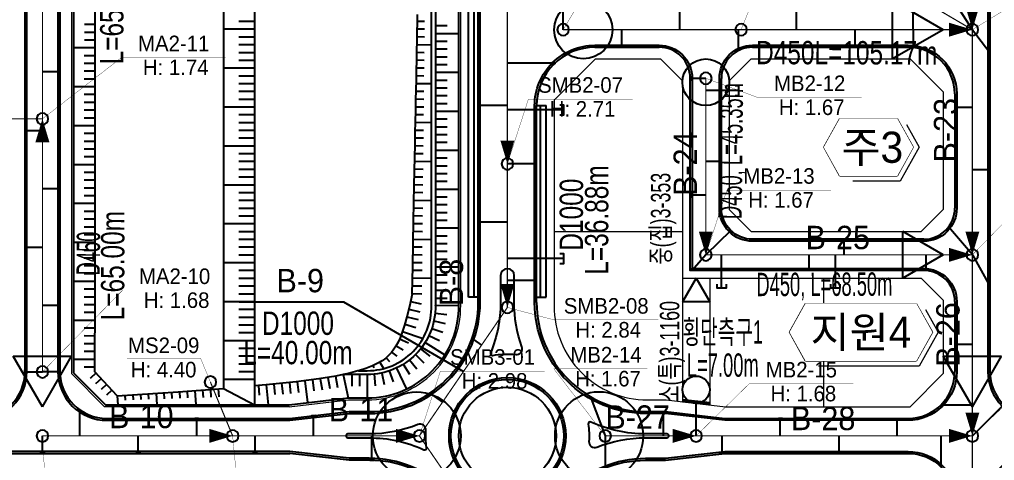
# Model space of a CAD drawing. Extents: x 230860 to 235519, y 342878 to 344985.
# Drawn here: x 232440 to 232690.6, y 343612.6 to 343725.9 of the extents above; entities that cross this region are included whole.
import ezdxf
from ezdxf.enums import TextEntityAlignment as Align

# ---------------------------------------------------------------- set-up
doc = ezdxf.new("R2010")
doc.units = 0
doc.set_wipeout_variables(frame=1)
for name, color, linetype in [('##L형측구', 8, 'Continuous'), ('##보도', 3, 'Continuous'), ('##식수대', 104, 'Continuous'), ('##자전거', 11, 'Continuous'), ('CE-SLOP-FILL', 9, 'Continuous'), ('MN info M1', 2, 'Continuous'), ('storm_2호 우수받이', 1, 'Continuous'), ('storm_arrow', 7, 'Continuous'), ('storm_MH', 2, 'Continuous'), ('storm_pipe dia_length', 7, 'Continuous'), ('storm_pipe text', 1, 'Continuous'), ('storm_U형측구', 130, 'Continuous'), ('storm_블록연결관', 1, 'Continuous'), ('도로시종점', 1, 'Continuous'), ('맨홀지시선', 7, 'Continuous'), ('블록맨홀', 1, 'Continuous'), ('비탈면', 7, 'Continuous')]:
    doc.layers.add(name, color=color, linetype=linetype)
for name, color, linetype, lineweight in [('00_도로_계획선', 7, 'Continuous', 0), ('0_도로명', 7, 'Continuous', 0), ('0_획지경계선', 8, 'Continuous', 5), ('storm_pipe', 160, 'Continuous', 30), ('블럭명', 7, 'Continuous', 0)]:
    doc.layers.add(name, color=color, linetype=linetype, lineweight=lineweight)
doc.styles.get("Standard").update_dxf_attribs({"font": 'Dotum.TTF'})
doc.styles.add('스타일1', font='H2HDRM.TTF')

# ---------------------------------------------------------------- blocks, each defined once
blk = doc.blocks.new('1')
at = {"layer": 'storm_MH', "flags": 128}
blk.add_lwpolyline([(-0.75, 0, 1), (0.75, 0, 1)], format="xyb", close=True, dxfattribs=at)

msp = doc.modelspace()

# ---------------------------------------------------------------- linework, layer by layer
at = {"layer": '##L형측구'}
for points in [[(232704.401, 344091.341, 0.4142136), (232688.901, 344075.841), (232688.901, 343635.397, 0.4142136), (232701.401, 343622.897), (232883.401, 343622.897, 0.4142136), (232895.901, 343635.397), (232895.901, 344044.966), (232894.151, 344060.255), (232894.151, 344072.691, 0.2012258), (232889.214, 344084.462, -0.0044488), (232889.022, 344084.654, 0.2012258), (232877.252, 344089.591), (232864.815, 344089.591), (232849.526, 344091.341)], [(232258.411, 343974.341), (232258.411, 343635.397, 0.4142136), (232270.911, 343622.897), (232429.401, 343622.897, 0.4142136), (232441.901, 343635.397), (232441.901, 344072.841, 0.4142136), (232426.401, 344088.341), (232277.411, 344088.341, 0.4142136), (232261.911, 344072.841), (232261.911, 344042.812), (232258.411, 344027.812)], [(232612.901, 343661.897), (232672.401, 343661.897, -0.4142136), (232680.901, 343653.397), (232680.901, 343635.397, -0.4142136), (232668.401, 343622.897), (232621.29, 343622.897), (232606.036, 343624.647), (232600.901, 343624.647, -0.4142136), (232572.401, 343653.147), (232572.401, 343703.744, -0.4142136), (232587.901, 343719.244), (232604.401, 343719.244, -0.4142136), (232612.901, 343710.744)], [(232883.401, 343614.897), (232701.401, 343614.897, 0.4142136), (232688.901, 343602.397), (232688.901, 343542.7, -0.1897204), (232607.475, 343335.83), (232541.009, 343264.479, 0.4114), (232541.548, 343246.895), (232673.563, 343121.525, 0.4160307), (232691.288, 343122.038), (232759.643, 343194.916, 0.1906051), (232895.901, 343539.366), (232895.901, 343602.397, 0.4142136)]]:
    msp.add_lwpolyline(points, format="xyb", close=True, dxfattribs=at)
for points in [[(232429.401, 343622.897, 0.4142136), (232441.901, 343635.397), (232441.901, 344072.841, 0.4142136), (232426.401, 344088.341)], [(232558.401, 344061.84, 0.4142159), (232531.901, 344088.341), (232465.401, 344088.341, 0.4142136), (232449.901, 344072.841), (232449.901, 343635.397, 0.4154208), (232462.453, 343622.897), (232509.512, 343622.897), (232524.767, 343624.647), (232529.901, 343624.647, 0.4142136), (232558.401, 343653.147), (232558.401, 344061.84)], [(232680.901, 343706.744), (232680.901, 343677.397, -0.4142136), (232672.401, 343668.897), (232628.401, 343668.897, -0.4142136), (232619.901, 343677.397), (232619.901, 343710.744, -0.4142136), (232628.401, 343719.244), (232668.401, 343719.244, -0.4142123), (232680.901, 343706.744, -0.4142123)], [(232558.401, 343584.647, 0.4142136), (232529.901, 343613.147), (232524.767, 343613.147), (232509.512, 343614.897), (232270.911, 343614.897, 0.4142136), (232258.411, 343602.397), (232258.411, 343591.355, 0.2056301), (232313.214, 343463.734), (232426.646, 343356.012)], [(232572.401, 343542.071), (232572.401, 343584.647, -0.4142136), (232600.901, 343613.147), (232606.036, 343613.147), (232621.29, 343614.897), (232668.401, 343614.897, -0.4142136), (232680.901, 343602.397), (232680.901, 343542.7, -0.1897204), (232601.622, 343341.283), (232535.371, 343270.164, -0.4170327), (232517.617, 343269.62), (232491.914, 343294.03), (232483.448, 343306.896), (232461.947, 343327.28)]]:
    msp.add_lwpolyline(points, format="xyb", dxfattribs=at)
msp.add_circle((232565.401, 343618.897), 15, dxfattribs=at)
at = {"layer": '##보도', "color": 8}
for points in [[(232704.401, 344090.841, 0.4142136), (232689.401, 344075.841), (232689.401, 343635.397, 0.4142136), (232701.401, 343623.397), (232883.401, 343623.397, 0.4142136), (232895.401, 343635.397), (232895.401, 344044.937), (232893.651, 344060.226), (232893.651, 344072.691, 0.2012258), (232888.864, 344084.105, -0.0044488), (232888.665, 344084.303, 0.2012258), (232877.252, 344089.091), (232864.787, 344089.091), (232849.498, 344090.841), (232704.401, 344090.841)], [(232277.411, 344087.841), (232426.401, 344087.841, -0.4142136), (232441.401, 344072.841), (232441.401, 343635.397)], [(232531.901, 344087.841), (232465.401, 344087.841, 0.4142136), (232450.401, 344072.841), (232450.401, 343635.397)], [(232462.401, 343623.397), (232509.484, 343623.397), (232524.738, 343625.147), (232529.901, 343625.147, 0.4142136), (232557.901, 343653.147), (232557.901, 344061.841)], [(232587.901, 343718.744, 0.4142136), (232572.901, 343703.744)], [(232612.401, 343710.744, 0.4142136), (232604.401, 343718.744)], [(232628.401, 343718.744, 0.4142136), (232620.401, 343710.744)], [(232680.401, 343706.744, 0.4142149), (232668.401, 343718.744)], [(232672.401, 343669.397), (232628.401, 343669.397, -0.4142136), (232620.401, 343677.397), (232620.401, 343710.744)], [(232672.401, 343669.397, 0.4142136), (232680.401, 343677.397)], [(232563.651, 343653.147, -0.0984216), (232561.086, 343640.24, 0.593811), (232561.637, 343639.557, -0.0708616), (232567.555, 343639.786, 0.5518254), (232569.122, 343641.783, -0.0860643), (232567.151, 343653.147), (232567.151, 343660.071, 1), (232563.651, 343660.071), (232563.651, 343653.147)], [(232680.401, 343653.397, 0.4142136), (232672.401, 343661.397)], [(232572.901, 343653.147, 0.4142136), (232600.901, 343625.147)], [(232429.401, 343623.397, 0.4142136), (232441.401, 343635.397)], [(232450.401, 343635.397, 0.4154457), (232462.451, 343623.397, 0.0954156)], [(232668.401, 343623.397, 0.4142136), (232680.401, 343635.397)], [(232600.901, 343618.397), (232606.398, 343618.397, 1), (232606.398, 343619.397), (232600.901, 343619.397, -0.1074762), (232586.885, 343622.445, 0.593811), (232586.183, 343621.918, -0.0528733), (232586.354, 343617.493, 0.5518254), (232588.406, 343615.999, -0.0950975), (232600.901, 343618.397)], [(232313.558, 343464.096), (232427.264, 343356.114, 0.4148978), (232448.495, 343356.687), (232510.762, 343422.562, 0.1916065), (232557.901, 343541.057), (232557.901, 343584.647, 0.4142136), (232529.901, 343612.647), (232524.738, 343612.647), (232509.484, 343614.397)], [(232621.318, 343614.397), (232668.401, 343614.397, -0.4142136), (232680.401, 343602.397), (232680.401, 343542.7, -0.1897204), (232601.256, 343341.624), (232535.006, 343270.505, -0.4170327), (232517.962, 343269.983), (232492.3, 343294.353)], [(232492.3, 343294.353), (232483.834, 343307.219), (232462.291, 343327.643, -0.4137728), (232461.71, 343348.832), (232521.663, 343412.259, 0.1916065), (232572.901, 343541.057), (232572.901, 343584.647, -0.4142136), (232600.901, 343612.647), (232606.064, 343612.647)]]:
    msp.add_lwpolyline(points, format="xyb", dxfattribs=at)
for points in [[(232587.901, 343718.744), (232604.401, 343718.744)], [(232628.401, 343718.744), (232668.401, 343718.744)], [(232672.401, 343661.397), (232612.401, 343661.397), (232612.401, 343710.744)], [(232680.401, 343706.744), (232680.401, 343677.397)], [(232572.901, 343653.147), (232572.901, 343703.744)], [(232572.901, 343703.744), (232575.401, 343703.744)], [(232557.901, 343654.53), (232555.401, 343654.53)], [(232572.903, 343654.53), (232575.401, 343654.53)], [(232680.401, 343653.397), (232680.401, 343635.397)], [(232600.901, 343625.147), (232606.064, 343625.147), (232621.318, 343623.397), (232668.401, 343623.397)], [(232270.911, 343614.397), (232509.484, 343614.397)], [(232606.064, 343612.647), (232621.318, 343614.397)]]:
    msp.add_lwpolyline(points, dxfattribs=at)
for points in [[(232524.413, 343618.397), (232529.901, 343618.397, -0.1074762), (232543.917, 343615.349, 0.593811), (232544.62, 343615.876, -0.0528733), (232544.448, 343620.302, 0.5518254), (232542.396, 343621.795, -0.0950975), (232529.901, 343619.397), (232524.413, 343619.397, 1)], [(232883.401, 343614.397), (232701.401, 343614.397, 0.4142136), (232689.401, 343602.397), (232689.401, 343542.7, -0.1897204), (232607.841, 343335.489), (232541.375, 343264.138, 0.4114), (232541.892, 343247.257), (232673.907, 343121.888, 0.4160307), (232690.923, 343122.38), (232759.278, 343195.258, 0.1906051), (232895.401, 343539.366), (232895.401, 343602.397, 0.4142136)]]:
    msp.add_lwpolyline(points, format="xyb", close=True, dxfattribs=at)
msp.add_circle((232565.401, 343618.897), 12.5, dxfattribs=at)
at = {"layer": '##식수대'}
for points in [[(232556.901, 343654.53), (232556.901, 344061.841)], [(232573.901, 343654.53), (232573.901, 343703.744)]]:
    msp.add_lwpolyline(points, dxfattribs=at)
msp.add_circle((232565.401, 343618.897), 14.5, dxfattribs=at)
at = {"layer": '##자전거'}
for points in [[(232555.401, 343654.53), (232555.401, 344061.841)], [(232575.401, 343654.53), (232575.401, 343703.744)]]:
    msp.add_lwpolyline(points, dxfattribs=at)
at = {"layer": '00_도로_계획선', "linetype": 'Continuous'}
for points in [[(232453.401, 344072.734), (232453.401, 343634.882)], [(232553.401, 343652.487), (232553.401, 344061.841)], [(232553.401, 343712.592), (232553.401, 343957.734)], [(232577.401, 343705.137), (232588.008, 343715.744)], [(232588.008, 343715.744), (232604.744, 343715.744)], [(232604.744, 343715.744), (232610.401, 343710.087)], [(232622.401, 343710.087), (232628.058, 343715.744)], [(232628.058, 343715.744), (232668.916, 343715.744)], [(232668.916, 343715.744), (232677.401, 343707.259)], [(232610.401, 343710.087), (232610.401, 343627.669)], [(232622.401, 343710.087), (232622.401, 343677.054)], [(232677.401, 343707.259), (232677.401, 343677.054)], [(232577.401, 343705.137), (232577.401, 343652.315)], [(232622.401, 343677.054), (232628.058, 343671.397)], [(232671.744, 343671.397), (232677.401, 343677.054)], [(232628.058, 343671.397), (232671.744, 343671.397)], [(232610.401, 343659.397), (232671.744, 343659.397)], [(232617.401, 343659.397), (232617.401, 343626.866)], [(232677.401, 343653.74), (232671.744, 343659.397)], [(232677.401, 343653.74), (232677.401, 343634.882)], [(232461.886, 343626.397), (232453.401, 343634.882)], [(232677.401, 343634.882), (232668.916, 343626.397)], [(232509.4, 343626.397), (232461.886, 343626.397)], [(232621.402, 343626.397), (232668.916, 343626.397)]]:
    msp.add_lwpolyline(points, dxfattribs=at)
for points in [[(232509.312, 343626.397), (232524.566, 343628.147), (232529.401, 343628.147, 0.4182952), (232553.401, 343652.487)], [(232577.401, 343652.315, 0.4162495), (232601.401, 343628.147), (232606.236, 343628.147), (232621.49, 343626.397)]]:
    msp.add_lwpolyline(points, format="xyb", dxfattribs=at)
at = {"layer": '0_획지경계선'}
for points in [[(232577.401, 343671.397), (232610.401, 343671.397)], [(232646.613, 343659.397), (232646.613, 343626.397)]]:
    msp.add_lwpolyline(points, dxfattribs=at)
at = {"layer": 'CE-SLOP-FILL', "color": 8}
for p, q in [((232500.401, 344082.841), (232500.401, 343626.897)), ((232492.401, 344079.602, 60.236), (232492.401, 343631.051, 64.555)), ((232546.901, 343912.308), (232546.901, 343652.487)), ((232545.901, 343652.487), (232545.901, 343860.507)), ((232459.447, 343724.554), (232456.674, 343724.555)), ((232500.401, 343725.341), (232496.401, 343725.341)), ((232542.296, 343725.459), (232544.099, 343725.424)), ((232546.901, 343724.308), (232549.901, 343724.308)), ((232459.447, 343722.554), (232456.674, 343722.555)), ((232500.401, 343723.341), (232492.401, 343723.341)), ((232500.401, 343721.341), (232496.401, 343721.341)), ((232542.219, 343721.46), (232544.06, 343721.424)), ((232542.257, 343723.46), (232544.079, 343723.424)), ((232546.901, 343722.308), (232552.901, 343722.308)), ((232459.446, 343720.554), (232456.673, 343720.555)), ((232500.401, 343719.341), (232496.401, 343719.341)), ((232542.18, 343719.46), (232545.901, 343719.388)), ((232546.901, 343720.308), (232549.901, 343720.308)), ((232459.445, 343718.554), (232453.901, 343718.556)), ((232459.444, 343716.554), (232456.672, 343716.555)), ((232500.401, 343717.341), (232496.401, 343717.341)), ((232542.141, 343717.461), (232544.021, 343717.424)), ((232546.901, 343718.308), (232549.901, 343718.308)), ((232546.901, 343716.308), (232549.901, 343716.308)), ((232459.443, 343714.554), (232456.672, 343714.555)), ((232500.401, 343715.341), (232496.401, 343715.341)), ((232542.102, 343715.461), (232544.002, 343715.424)), ((232546.901, 343714.308), (232549.901, 343714.308)), ((232459.442, 343712.554), (232456.671, 343712.555)), ((232500.401, 343713.341), (232492.401, 343713.341)), ((232500.401, 343711.341), (232496.401, 343711.341)), ((232542.025, 343711.462), (232543.963, 343711.424)), ((232542.063, 343713.462), (232543.982, 343713.424)), ((232546.901, 343712.308), (232552.901, 343712.308)), ((232459.441, 343710.554), (232456.671, 343710.555)), ((232500.401, 343709.341), (232496.401, 343709.341)), ((232541.986, 343709.462), (232545.901, 343709.386)), ((232546.901, 343710.308), (232549.901, 343710.308)), ((232459.44, 343708.554), (232453.901, 343708.557)), ((232459.439, 343706.554), (232456.67, 343706.555)), ((232500.401, 343707.341), (232496.401, 343707.341)), ((232541.947, 343707.463), (232543.924, 343707.424)), ((232546.901, 343708.308), (232549.901, 343708.308)), ((232546.901, 343706.308), (232549.901, 343706.308)), ((232459.438, 343704.554), (232456.669, 343704.555)), ((232500.401, 343705.341), (232496.401, 343705.341)), ((232541.908, 343705.463), (232543.905, 343705.424)), ((232546.901, 343704.308), (232549.901, 343704.308)), ((232459.437, 343702.554), (232456.669, 343702.555)), ((232500.401, 343703.341), (232492.401, 343703.341)), ((232500.401, 343701.341), (232496.401, 343701.341)), ((232541.831, 343701.464), (232543.866, 343701.424)), ((232541.87, 343703.463), (232543.885, 343703.424)), ((232546.901, 343702.308), (232552.901, 343702.308)), ((232459.436, 343700.554), (232456.668, 343700.555)), ((232500.401, 343699.341), (232496.401, 343699.341)), ((232541.792, 343699.464), (232545.901, 343699.385)), ((232546.901, 343700.308), (232549.901, 343700.308)), ((232459.435, 343698.554), (232453.901, 343698.557)), ((232459.434, 343696.554), (232456.667, 343696.555)), ((232500.401, 343697.341), (232496.401, 343697.341)), ((232541.753, 343697.465), (232543.827, 343697.424)), ((232546.901, 343698.308), (232549.901, 343698.308)), ((232546.901, 343696.308), (232549.901, 343696.308)), ((232459.433, 343694.554), (232456.667, 343694.555)), ((232500.401, 343695.341), (232496.401, 343695.341)), ((232541.715, 343695.465), (232543.808, 343695.424)), ((232546.901, 343694.308), (232549.901, 343694.308)), ((232459.432, 343692.554), (232456.666, 343692.555)), ((232500.401, 343693.341), (232492.401, 343693.341)), ((232500.401, 343691.341), (232496.401, 343691.341)), ((232541.637, 343691.466), (232543.769, 343691.424)), ((232541.676, 343693.465), (232543.788, 343693.424)), ((232546.901, 343692.308), (232552.901, 343692.308)), ((232459.43, 343688.554), (232453.901, 343688.556)), ((232459.431, 343690.554), (232456.666, 343690.555)), ((232500.401, 343689.341), (232496.401, 343689.341)), ((232541.598, 343689.466), (232545.901, 343689.383)), ((232546.901, 343690.308), (232549.901, 343690.308)), ((232459.429, 343686.554), (232456.665, 343686.555)), ((232500.401, 343687.341), (232496.401, 343687.341)), ((232541.56, 343687.466), (232543.73, 343687.425)), ((232546.901, 343688.308), (232549.901, 343688.308)), ((232546.901, 343686.308), (232549.901, 343686.308)), ((232459.428, 343684.554), (232456.665, 343684.555)), ((232500.401, 343685.341), (232496.401, 343685.341)), ((232541.521, 343685.467), (232543.711, 343685.425)), ((232546.901, 343684.308), (232549.901, 343684.308)), ((232459.427, 343682.554), (232456.664, 343682.555)), ((232500.401, 343683.341), (232492.401, 343683.341)), ((232500.401, 343681.341), (232496.401, 343681.341)), ((232541.444, 343681.468), (232543.673, 343681.425)), ((232541.483, 343683.467), (232543.692, 343683.425)), ((232546.901, 343682.308), (232552.901, 343682.308)), ((232459.425, 343678.554), (232453.901, 343678.556)), ((232459.426, 343680.554), (232456.664, 343680.555)), ((232500.401, 343679.341), (232496.401, 343679.341)), ((232541.406, 343679.468), (232545.901, 343679.382)), ((232546.901, 343680.308), (232549.901, 343680.308)), ((232459.425, 343676.554), (232456.663, 343676.555)), ((232500.401, 343677.341), (232496.401, 343677.341)), ((232541.368, 343677.468), (232543.634, 343677.425)), ((232546.901, 343678.308), (232549.901, 343678.308)), ((232546.901, 343676.308), (232549.901, 343676.308)), ((232459.424, 343674.554), (232456.662, 343674.555)), ((232500.401, 343675.341), (232496.401, 343675.341)), ((232541.329, 343675.469), (232543.615, 343675.425)), ((232546.901, 343674.308), (232549.901, 343674.308)), ((232459.423, 343672.554), (232456.662, 343672.555)), ((232500.401, 343673.341), (232492.401, 343673.341)), ((232500.401, 343671.341), (232496.401, 343671.341)), ((232541.253, 343671.469), (232543.577, 343671.425)), ((232541.291, 343673.469), (232543.596, 343673.425)), ((232546.901, 343672.308), (232552.901, 343672.308)), ((232459.421, 343668.554), (232453.901, 343668.557)), ((232459.422, 343670.554), (232456.661, 343670.555)), ((232500.401, 343669.341), (232496.401, 343669.341)), ((232541.215, 343669.47), (232545.901, 343669.381)), ((232546.901, 343670.308), (232549.901, 343670.308)), ((232459.419, 343666.554), (232456.66, 343666.555)), ((232500.401, 343667.341), (232496.401, 343667.341)), ((232541.177, 343667.47), (232543.539, 343667.425)), ((232546.901, 343668.308), (232549.901, 343668.308)), ((232546.901, 343666.308), (232549.901, 343666.308)), ((232459.418, 343664.554), (232456.66, 343664.555)), ((232500.401, 343665.341), (232496.401, 343665.341)), ((232541.139, 343665.47), (232543.52, 343665.425)), ((232546.901, 343664.308), (232549.901, 343664.308)), ((232459.417, 343662.554), (232456.659, 343662.555)), ((232500.401, 343663.341), (232492.401, 343663.341)), ((232500.401, 343661.341), (232496.401, 343661.341)), ((232541.063, 343661.471), (232543.482, 343661.425)), ((232541.101, 343663.471), (232543.501, 343663.425)), ((232546.901, 343662.308), (232552.901, 343662.308)), ((232459.415, 343658.554), (232453.901, 343658.557)), ((232459.416, 343660.554), (232456.659, 343660.555)), ((232500.401, 343659.341), (232496.401, 343659.341)), ((232541.025, 343659.472), (232545.901, 343659.379)), ((232546.901, 343660.308), (232549.901, 343660.308)), ((232459.414, 343656.554), (232456.658, 343656.555)), ((232500.401, 343657.341), (232496.401, 343657.341)), ((232540.988, 343657.472), (232543.444, 343657.425)), ((232546.901, 343658.308), (232549.901, 343658.308)), ((232546.901, 343656.308), (232549.901, 343656.308)), ((232459.413, 343654.554), (232456.657, 343654.555)), ((232500.401, 343655.341), (232496.401, 343655.341)), ((232540.95, 343655.472), (232543.425, 343655.425)), ((232546.901, 343654.308), (232549.901, 343654.308)), ((232459.412, 343652.554), (232456.657, 343652.555)), ((232500.401, 343653.341), (232492.401, 343653.341)), ((232500.401, 343651.341), (232496.401, 343651.341)), ((232540.057, 343651.441), (232542.912, 343650.734)), ((232540.51, 343653.389), (232543.207, 343652.785)), ((232546.902, 343652.396), (232546.901, 343652.487)), ((232546.902, 343652.396), (232552.901, 343652.48)), ((232552.901, 343652.48), (232552.901, 343652.487)), ((232459.411, 343648.554), (232453.901, 343648.556)), ((232459.412, 343650.554), (232456.656, 343650.555)), ((232500.401, 343649.341), (232496.401, 343649.341)), ((232539.576, 343649.5), (232542.482, 343648.78)), ((232546.815, 343650.399), (232549.8, 343650.099)), ((232459.41, 343646.554), (232456.655, 343646.555)), ((232500.401, 343647.341), (232496.401, 343647.341)), ((232539.038, 343647.573), (232541.874, 343646.78)), ((232545.966, 343646.499), (232548.805, 343645.53)), ((232546.502, 343648.425), (232549.433, 343647.786)), ((232459.409, 343644.554), (232456.655, 343644.555)), ((232500.401, 343645.341), (232496.401, 343645.341)), ((232537.701, 343643.807), (232539.947, 343642.766)), ((232538.433, 343645.668), (232543.723, 343643.952)), ((232545.213, 343644.647), (232547.924, 343643.361)), ((232459.408, 343642.554), (232456.655, 343642.555)), ((232500.401, 343643.341), (232492.401, 343643.341)), ((232500.401, 343641.341), (232496.401, 343641.341)), ((232536.789, 343642.029), (232538.651, 343640.989)), ((232543.102, 343641.26), (232545.451, 343639.393)), ((232544.255, 343642.893), (232549.347, 343639.72)), ((232459.406, 343638.554), (232453.901, 343638.556)), ((232459.407, 343640.554), (232456.654, 343640.555)), ((232500.401, 343639.341), (232496.401, 343639.341)), ((232534.253, 343638.959), (232535.135, 343637.995)), ((232535.648, 343640.388), (232537.029, 343639.355)), ((232540.279, 343638.439), (232542.143, 343636.089)), ((232541.771, 343639.769), (232543.892, 343637.646)), ((232459.405, 343636.554), (232456.653, 343636.555)), ((232500.401, 343637.341), (232496.401, 343637.341)), ((232530.815, 343636.942), (232531.091, 343636.353)), ((232532.602, 343637.836), (232533.565, 343636.182)), ((232536.89, 343636.331), (232539.457, 343630.908)), ((232538.645, 343637.288), (232540.229, 343634.74)), ((232459.675, 343635.05), (232458.19, 343633.668)), ((232461.037, 343633.586), (232459.578, 343632.228)), ((232500.401, 343635.341), (232496.401, 343635.341)), ((232517.305, 343633.589), (232517.768, 343630.756)), ((232519.278, 343633.912), (232519.75, 343631.032)), ((232521.252, 343634.235), (232521.731, 343631.308)), ((232529.401, 343634.647), (232523.209, 343634.647)), ((232523.209, 343634.647), (232524.483, 343628.641)), ((232525.401, 343634.647), (232525.401, 343631.647)), ((232527.172, 343635.647), (232529.401, 343635.647)), ((232527.401, 343634.647), (232527.401, 343631.647)), ((232529.401, 343634.647), (232529.401, 343634.647)), ((232529.401, 343634.647), (232529.401, 343628.647)), ((232531.137, 343634.733), (232531.434, 343631.748)), ((232533.111, 343635.045), (232533.747, 343632.113)), ((232535.037, 343635.58), (232536.003, 343632.74)), ((232462.399, 343632.121), (232460.967, 343630.789)), ((232491.064, 343630.953), (232491.213, 343628.925)), ((232500.401, 343633.341), (232492.401, 343633.341)), ((232501.406, 343631.813), (232501.617, 343629.355)), ((232503.398, 343631.984), (232503.924, 343626.897)), ((232505.388, 343632.19), (232505.661, 343629.544)), ((232507.377, 343632.396), (232507.661, 343629.646)), ((232509.367, 343632.602), (232509.658, 343629.787)), ((232511.355, 343632.813), (232511.714, 343630.015)), ((232513.339, 343633.068), (232514.06, 343627.445)), ((232515.323, 343633.322), (232515.685, 343630.498)), ((232463.762, 343630.657), (232462.356, 343629.349)), ((232465.124, 343629.193), (232465.271, 343626.897)), ((232467.12, 343629.321), (232467.198, 343628.109)), ((232469.116, 343629.449), (232469.198, 343628.173)), ((232471.111, 343629.577), (232471.198, 343628.237)), ((232473.107, 343629.705), (232473.198, 343628.301)), ((232475.103, 343629.834), (232475.292, 343626.897)), ((232477.099, 343629.962), (232477.198, 343628.429)), ((232479.095, 343630.09), (232479.198, 343628.493)), ((232481.091, 343630.221), (232481.213, 343628.559)), ((232483.085, 343630.368), (232483.213, 343628.632)), ((232485.08, 343630.514), (232485.345, 343626.897)), ((232487.075, 343630.66), (232487.213, 343628.779)), ((232489.069, 343630.807), (232489.213, 343628.852))]:
    msp.add_line(p, q, dxfattribs=at)
msp.add_lwpolyline([(232500.401, 343626.897), (232509.284, 343626.897), (232524.538, 343628.647), (232529.401, 343628.647), (232529.401, 343628.647, 0.4182952), (232552.901, 343652.48), (232552.901, 343652.487), (232552.901, 344061.841), (232552.901, 344061.841, 0.4142136), (232531.901, 344082.841), (232500.401, 344082.841)], format="xyb", dxfattribs=at)
for points in [[(232453.901, 344072.527), (232453.901, 343635.089)], [(232453.901, 343635.089), (232462.093, 343626.897)], [(232462.093, 343626.897), (232500.401, 343626.897)]]:
    msp.add_lwpolyline(points, dxfattribs=at)
at = {"layer": 'CE-SLOP-FILL', "color": 8, "flags": 128}
msp.add_lwpolyline([(232546.902, 343652.396, -0.4182952), (232529.401, 343634.647)], format="xyb", dxfattribs=at)
at = {"layer": 'CE-SLOP-FILL', "color": 8}
msp.add_arc((232529.399, 343652.151), 16.504, 270.004, 0.8013, dxfattribs=at)
at = {"layer": 'storm_2호 우수받이'}
for p, q in [((232684.901, 343723.244), (232678.51, 343733.303)), ((232579.728, 343723.244), (232579.728, 343730.166)), ((232609.728, 343723.244), (232609.728, 343727.744)), ((232639.728, 343723.244), (232639.728, 343727.744)), ((232669.728, 343723.244), (232669.728, 343727.818)), ((232594.728, 343723.244), (232594.728, 343718.744)), ((232624.728, 343723.244), (232624.728, 343717.851)), ((232654.728, 343723.244), (232654.728, 343718.744)), ((232669.728, 343723.244), (232669.728, 343718.67)), ((232684.901, 343723.244), (232689.401, 343717.364)), ((232577.639, 343714.652), (232565.401, 343714.652)), ((232450.401, 343712.382), (232445.901, 343712.382)), ((232616.401, 343710.744), (232612.401, 343710.744)), ((232565.401, 343703.776), (232557.901, 343703.776)), ((232680.401, 343703.303), (232684.901, 343703.303)), ((232441.801, 343697.382), (232445.901, 343697.382)), ((232572.901, 343688.776), (232565.401, 343688.776)), ((232616.401, 343689.494), (232620.401, 343689.494)), ((232684.901, 343687.364), (232689.401, 343687.364)), ((232450.401, 343682.382), (232445.901, 343682.382)), ((232616.401, 343680.744), (232612.401, 343680.744)), ((232565.401, 343673.776), (232557.901, 343673.776)), ((232622.834, 343671.652), (232616.401, 343665.397)), ((232684.901, 343665.397), (232678.783, 343672.573)), ((232651.862, 343669.397), (232651.862, 343665.397)), ((232668.158, 343669.397), (232668.158, 343669.398)), ((232441.401, 343667.382), (232445.901, 343667.382)), ((232616.401, 343665.397), (232612.901, 343661.398)), ((232642.901, 343665.397), (232642.901, 343661.397)), ((232672.901, 343665.397), (232672.901, 343661.397)), ((232684.901, 343665.397), (232689.401, 343657.364)), ((232572.901, 343658.776), (232565.401, 343658.776)), ((232450.401, 343652.382), (232445.901, 343652.382)), ((232556.662, 343643.639), (232558.759, 343642.203)), ((232680.401, 343642.44), (232684.901, 343642.44)), ((232441.401, 343635.341), (232445.901, 343635.341)), ((232450.401, 343635.341), (232445.901, 343635.341)), ((232586.925, 343628.424), (232590.548, 343618.897)), ((232676.886, 343626.912), (232684.901, 343626.912)), ((232692.916, 343626.912), (232684.901, 343618.897)), ((232455.548, 343618.897), (232455.548, 343625.546)), ((232485.548, 343618.897), (232485.548, 343623.397)), ((232515.548, 343618.897), (232515.548, 343624.093)), ((232605.548, 343618.897), (232605.548, 343625.147)), ((232635.548, 343618.897), (232635.548, 343623.397)), ((232665.548, 343618.897), (232665.548, 343623.397)), ((232445.901, 343614.397), (232445.901, 343618.897)), ((232470.548, 343614.397), (232470.548, 343618.897)), ((232500.548, 343614.397), (232500.548, 343618.897)), ((232530.548, 343612.64), (232530.548, 343618.897)), ((232590.548, 343618.897), (232590.548, 343611.09)), ((232620.548, 343618.897), (232620.548, 343614.309)), ((232650.548, 343618.897), (232650.548, 343614.397)), ((232676.886, 343610.882), (232676.886, 343618.897))]:
    msp.add_line(p, q, dxfattribs=at)
for points in [[(232594.269, 343719.144), (232595.269, 343719.144), (232595.269, 343718.744), (232594.269, 343718.744)], [(232654.269, 343719.144), (232655.269, 343719.144), (232655.269, 343718.744), (232654.269, 343718.744)], [(232669.272, 343719.129), (232670.264, 343719.008), (232670.216, 343718.611), (232669.223, 343718.732)], [(232624.267, 343718.055), (232625.189, 343718.441), (232625.343, 343718.073), (232624.421, 343717.686)], [(232689.401, 343717.864), (232689.001, 343717.864), (232689.001, 343716.864), (232689.401, 343716.864)], [(232576.655, 343714.323), (232577.408, 343714.981), (232577.671, 343714.68), (232576.918, 343714.022)], [(232450.401, 343712.882), (232450.001, 343712.882), (232450.001, 343711.882), (232450.401, 343711.882)], [(232612.801, 343711.244), (232612.801, 343710.244), (232612.401, 343710.244), (232612.401, 343711.244)], [(232558.301, 343704.276), (232557.901, 343704.276), (232557.901, 343703.276), (232558.301, 343703.276)], [(232680.801, 343703.803), (232680.401, 343703.803), (232680.401, 343702.803), (232680.801, 343702.803)], [(232441.801, 343697.882), (232441.401, 343697.882), (232441.401, 343696.882), (232441.801, 343696.882)], [(232572.901, 343689.276), (232572.501, 343689.276), (232572.501, 343688.276), (232572.901, 343688.276)], [(232620.002, 343689.995), (232620, 343688.995), (232620.4, 343688.994), (232620.402, 343689.994)], [(232689.401, 343687.864), (232689.001, 343687.864), (232689.001, 343686.864), (232689.401, 343686.864)], [(232450.401, 343682.882), (232450.001, 343682.882), (232450.001, 343681.882), (232450.401, 343681.882)], [(232612.801, 343681.244), (232612.801, 343680.244), (232612.401, 343680.244), (232612.401, 343681.244)], [(232558.301, 343674.276), (232557.901, 343674.276), (232557.901, 343673.276), (232558.301, 343673.276)], [(232622.453, 343671.975), (232623.216, 343671.328), (232622.957, 343671.023), (232622.194, 343671.67)], [(232679.303, 343672.592), (232678.986, 343672.836), (232678.375, 343672.045), (232678.692, 343671.8)], [(232651.362, 343669.397), (232652.362, 343669.397), (232652.362, 343668.997), (232651.362, 343668.997)], [(232441.801, 343667.882), (232441.401, 343667.882), (232441.401, 343666.882), (232441.801, 343666.882)], [(232612.4, 343661.797), (232613.4, 343661.799), (232613.401, 343661.399), (232612.401, 343661.397)], [(232642.442, 343661.797), (232643.442, 343661.797), (232643.442, 343661.397), (232642.442, 343661.397)], [(232672.474, 343661.831), (232673.471, 343661.755), (232673.441, 343661.356), (232672.443, 343661.432)], [(232572.901, 343659.276), (232572.501, 343659.276), (232572.501, 343658.276), (232572.901, 343658.276)], [(232689.401, 343657.864), (232689.001, 343657.864), (232689.001, 343656.864), (232689.401, 343656.864)], [(232450.401, 343652.882), (232450.001, 343652.882), (232450.001, 343651.882), (232450.401, 343651.882)], [(232556.832, 343644.11), (232556.456, 343644.246), (232556.116, 343643.305), (232556.492, 343643.169)], [(232680.801, 343642.94), (232680.401, 343642.94), (232680.401, 343641.94), (232680.801, 343641.94)], [(232441.401, 343635.841), (232441.801, 343635.841), (232441.801, 343634.841), (232441.401, 343634.841)], [(232450.401, 343635.841), (232450.001, 343635.841), (232450.001, 343634.841), (232450.401, 343634.841)], [(232545.353, 343629.317), (232546.186, 343629.871), (232545.964, 343630.204), (232545.132, 343629.65)], [(232586.677, 343629.014), (232587.555, 343628.537), (232587.364, 343628.185), (232586.486, 343628.663)], [(232677.791, 343627.28), (232677.116, 343626.543), (232676.821, 343626.813), (232677.496, 343627.551)], [(232454.909, 343625.499), (232455.734, 343624.934), (232455.96, 343625.264), (232455.136, 343625.829)], [(232485.048, 343622.997), (232486.048, 343622.997), (232486.048, 343623.397), (232485.048, 343623.397)], [(232515.097, 343623.638), (232516.09, 343623.752), (232516.045, 343624.15), (232515.051, 343624.036)], [(232605.039, 343625.155), (232606.039, 343625.157), (232606.04, 343624.757), (232605.04, 343624.755)], [(232635.039, 343623.405), (232636.039, 343623.407), (232636.04, 343623.007), (232635.04, 343623.005)], [(232665.048, 343623.396), (232666.048, 343623.398), (232666.049, 343622.998), (232665.049, 343622.996)], [(232445.401, 343614.397), (232446.401, 343614.397), (232446.401, 343614.797), (232445.401, 343614.797)], [(232470.048, 343614.397), (232471.048, 343614.397), (232471.048, 343614.797), (232470.048, 343614.797)], [(232500.048, 343614.397), (232501.048, 343614.397), (232501.048, 343614.797), (232500.048, 343614.797)], [(232620.004, 343614.646), (232620.997, 343614.766), (232621.044, 343614.369), (232620.052, 343614.249)], [(232650.047, 343614.796), (232651.047, 343614.798), (232651.048, 343614.398), (232650.048, 343614.396)], [(232530.039, 343612.651), (232531.039, 343612.629), (232531.048, 343613.029), (232530.048, 343613.051)]]:
    msp.add_lwpolyline(points, close=True, dxfattribs=at)
for points in [[(232545.769, 343629.594), (232548.73, 343627.566)], [(232613.901, 343618.897), (232613.901, 343627.268)]]:
    msp.add_lwpolyline(points, dxfattribs=at)
at = {"layer": 'storm_arrow'}
for points in [[(232684.901, 343723.244, 0, 3.6, 0), (232684.901, 343729.244, 0, 2.977, 0)], [(232684.901, 343723.244, 0, 3.6, 0), (232678.901, 343723.244, 0, 2.977, 0)], [(232445.901, 343700.341, 0, 3.6, 0), (232445.901, 343694.341, 0, 2.977, 0)], [(232565.401, 343688.776, 0, 3.6, 0), (232565.401, 343694.776, 0, 2.977, 0)], [(232616.401, 343665.397, 0, 3.6, 0), (232616.401, 343671.397, 0, 2.977, 0)], [(232684.901, 343665.397, 0, 3.6, 0), (232684.901, 343671.397, 0, 2.977, 0)], [(232684.901, 343665.397, 0, 3.6, 0), (232678.901, 343665.397, 0, 2.977, 0)], [(232565.401, 343651.897, 0, 3.6, 0), (232565.401, 343657.897, 0, 2.977, 0)], [(232684.901, 343618.897, 0, 3.6, 0), (232684.901, 343624.897, 0, 2.977, 0)], [(232494.79, 343618.897, 0, 3.6, 0), (232488.79, 343618.897, 0, 2.977, 0)], [(232542.788, 343618.897, 0, 3.6, 0), (232536.788, 343618.897, 0, 2.977, 0)], [(232613.901, 343618.897, 0, 3.6, 0), (232607.901, 343618.897, 0, 2.977, 0)], [(232684.901, 343618.897, 0, 3.6, 0), (232678.901, 343618.897, 0, 2.977, 0)]]:
    msp.add_lwpolyline(points, format="xyseb", dxfattribs=at)
at = {"layer": 'storm_pipe', "const_width": 0.3, "flags": 128}
for points in [[(232684.901, 343795.341), (232684.901, 343723.244)], [(232445.901, 343765.341), (232445.901, 343700.341)], [(232565.401, 343758.776), (232565.401, 343688.776)], [(232668.713, 343732.729), (232684.901, 343723.244)], [(232579.728, 343723.244), (232684.901, 343723.244)], [(232684.901, 343723.244), (232684.901, 343665.397)], [(232616.401, 343710.744), (232616.401, 343665.397)], [(232445.901, 343700.341), (232432.742, 343700.341)], [(232445.901, 343700.341), (232445.901, 343635.341)], [(232565.401, 343688.776), (232565.401, 343651.897)], [(232616.401, 343665.397), (232684.901, 343665.397)], [(232684.901, 343665.397), (232684.901, 343618.897)], [(232542.79, 343618.897), (232565.401, 343651.897)], [(232494.79, 343618.897), (232489.078, 343632.712)], [(232613.901, 343627.268), (232613.901, 343618.897)], [(232494.79, 343618.897), (232445.901, 343618.897)], [(232542.788, 343618.897), (232494.79, 343618.897)], [(232542.788, 343618.897), (232565.401, 343585.897)], [(232590.548, 343618.897), (232613.901, 343618.897)], [(232613.901, 343618.897), (232684.901, 343618.897)]]:
    msp.add_lwpolyline(points, dxfattribs=at)
msp.add_lwpolyline([(232684.901, 343618.897), (232684.901, 343542.7, -0.003176), (232684.877, 343538.896, -0.003176)], format="xyb", dxfattribs=at)
at = {"layer": 'storm_pipe text', "color": 6}
msp.add_lwpolyline([(232496.453, 343653.294), (232523.313, 343653.294), (232554.096, 343635.397)], dxfattribs=at)
at = {"layer": 'storm_U형측구', "ltscale": 22}
for p, q in [((232610.504, 343628.161), (232610.447, 343627.664)), ((232610.752, 343628.132), (232610.695, 343627.635)), ((232611, 343628.104), (232610.943, 343627.607)), ((232611.249, 343628.075), (232611.192, 343627.578)), ((232611.497, 343628.047), (232611.44, 343627.55)), ((232611.745, 343628.018), (232611.689, 343627.522)), ((232611.994, 343627.99), (232611.937, 343627.493)), ((232612.242, 343627.961), (232612.185, 343627.465)), ((232612.491, 343627.933), (232612.434, 343627.436)), ((232612.739, 343627.904), (232612.682, 343627.408)), ((232612.987, 343627.876), (232612.93, 343627.379)), ((232613.236, 343627.847), (232613.179, 343627.351)), ((232613.484, 343627.819), (232613.427, 343627.322)), ((232613.732, 343627.79), (232613.675, 343627.294)), ((232613.981, 343627.762), (232613.924, 343627.265)), ((232614.229, 343627.733), (232614.172, 343627.237)), ((232614.478, 343627.705), (232614.421, 343627.208)), ((232614.726, 343627.676), (232614.669, 343627.18)), ((232614.974, 343627.648), (232614.917, 343627.151)), ((232615.223, 343627.619), (232615.166, 343627.123)), ((232615.471, 343627.591), (232615.414, 343627.094)), ((232615.719, 343627.562), (232615.662, 343627.066)), ((232615.968, 343627.534), (232615.911, 343627.037)), ((232616.216, 343627.505), (232616.159, 343627.009)), ((232616.465, 343627.477), (232616.408, 343626.98)), ((232616.713, 343627.448), (232616.656, 343626.952)), ((232616.961, 343627.42), (232616.904, 343626.923)), ((232617.21, 343627.391), (232617.153, 343626.895))]:
    msp.add_line(p, q, dxfattribs=at)
at = {"layer": 'storm_U형측구', "ltscale": 22, "flags": 128}
for points in [[(232617.401, 343627.369), (232610.401, 343628.172)], [(232617.401, 343626.866), (232610.401, 343627.669)]]:
    msp.add_lwpolyline(points, dxfattribs=at)
at = {"layer": 'storm_블록연결관'}
for p, q in [((232624.901, 343707.587), (232616.401, 343707.587)), ((232579.901, 343702.637), (232565.401, 343702.637)), ((232579.901, 343664.454), (232565.401, 343664.454)), ((232620.45, 343656.897), (232620.45, 343665.397)), ((232649.707, 343656.897), (232649.707, 343665.397))]:
    msp.add_line(p, q, dxfattribs=at)
at = {"layer": 'storm_블록연결관', "color": 1}
for points in [[(232623.901, 343706.337), (232624.901, 343706.337), (232624.901, 343708.837), (232623.901, 343708.837)], [(232578.901, 343701.387), (232579.901, 343701.387), (232579.901, 343703.887), (232578.901, 343703.887)], [(232578.901, 343663.204), (232579.901, 343663.204), (232579.901, 343665.704), (232578.901, 343665.704)], [(232619.2, 343657.897), (232619.2, 343656.897), (232621.7, 343656.897), (232621.7, 343657.897)], [(232648.457, 343657.897), (232648.457, 343656.897), (232650.957, 343656.897), (232650.957, 343657.897)]]:
    msp.add_lwpolyline(points, dxfattribs=at)
at = {"layer": '도로시종점'}
for p, q in [((232677.401, 343723.244), (232664.411, 343730.744)), ((232664.411, 343715.744), (232664.411, 343730.744)), ((232677.401, 343723.244), (232664.411, 343715.744)), ((232677.401, 343665.397), (232667.009, 343671.397)), ((232667.009, 343659.397), (232667.009, 343671.397)), ((232677.401, 343665.397), (232667.009, 343659.397)), ((232613.901, 343659.397), (232610.401, 343653.335)), ((232613.901, 343659.397), (232617.401, 343653.335)), ((232617.401, 343653.335), (232610.401, 343653.335)), ((232445.901, 343626.397), (232438.401, 343639.387)), ((232438.401, 343639.387), (232453.401, 343639.387)), ((232445.901, 343626.397), (232453.401, 343639.387)), ((232684.901, 343626.397), (232677.401, 343639.387)), ((232677.401, 343639.387), (232692.401, 343639.387)), ((232684.901, 343626.397), (232692.401, 343639.387))]:
    msp.add_line(p, q, dxfattribs=at)
for centre, radius in [((232584.901, 343723.244), 7.5), ((232616.401, 343709.744), 6), ((232613.901, 343630.768), 3.5), ((232542.109, 343618.897), 11.292), ((232588.973, 343618.895), 11.334)]:
    msp.add_circle(centre, radius, dxfattribs=at)
at = {"layer": '맨홀지시선', "color": 30, "const_width": 0.08}
for points in [[(232579.728, 343723.244), (232591.983, 343743.654), (232618.749, 343743.654)], [(232625.466, 343723.244), (232633.712, 343743.649), (232660.477, 343743.649)], [(232684.901, 343723.244), (232700.163, 343732.597), (232726.929, 343732.597)], [(232445.901, 343700.341), (232466.248, 343716.101), (232493.013, 343716.101)], [(232616.401, 343710.744), (232629.688, 343705.853), (232656.454, 343705.853)], [(232565.401, 343688.776), (232570.806, 343705.428), (232597.572, 343705.428)], [(232616.401, 343665.397), (232621.806, 343682.05), (232648.572, 343682.05)], [(232684.901, 343665.397), (232701.213, 343682.05), (232727.978, 343682.05)], [(232445.901, 343635.341), (232466.476, 343656.289), (232493.241, 343656.289)], [(232565.401, 343651.897), (232577.401, 343648.68), (232604.166, 343648.68)], [(232684.901, 343618.897), (232706.943, 343639.611), (232733.708, 343639.611)], [(232590.548, 343618.897), (232577.344, 343636.124), (232601.381, 343636.124)], [(232542.788, 343618.897), (232548.193, 343635.55), (232574.959, 343635.55)], [(232613.901, 343618.897), (232627.551, 343632.296), (232654.316, 343632.296)], [(232445.901, 343618.897), (232447.62, 343590.221), (232474.385, 343590.221)], [(232494.79, 343618.897), (232497.44, 343591.138), (232524.205, 343591.138)]]:
    msp.add_lwpolyline(points, dxfattribs=at)
at = {"layer": '맨홀지시선', "color": 1, "const_width": 0.08}
msp.add_lwpolyline([(232489.078, 343632.712), (232486.54, 343638.844), (232467.615, 343638.844)], dxfattribs=at)
at = {"layer": '블럭명'}
msp.add_lwpolyline([(232665.579, 343685.63), (232650.841, 343685.63), (232646.697, 343693.046), (232650.841, 343700.462), (232665.579, 343700.462), (232669.723, 343693.046), (232665.579, 343685.63)], close=True, dxfattribs=at)
msp.add_lwpolyline([(232667.95, 343698.854), (232671.196, 343693.046), (232666.333, 343684.344), (232654.18, 343684.344)], dxfattribs=at)
at = {"layer": '블럭명', "elevation": -6.193}
msp.add_lwpolyline([(232670.489, 343638.112), (232642.051, 343638.112), (232637.906, 343645.528), (232642.051, 343652.944), (232670.489, 343652.944), (232674.633, 343645.528), (232670.489, 343638.112)], close=True, dxfattribs=at)
msp.add_lwpolyline([(232672.86, 343651.336), (232676.106, 343645.528), (232671.243, 343636.826), (232645.389, 343636.826)], dxfattribs=at)
at = {"layer": '비탈면', "color": 8}
for points in [[(232465.124, 343629.193), (232459.405, 343635.341), (232459.414, 343655.341), (232459.424, 343675.341), (232459.433, 343695.341), (232459.443, 343715.341), (232459.452, 343735.341), (232459.455, 343739.229), (232459.461, 343755.341), (232459.472, 343775.341), (232459.48, 343795.341), (232459.491, 343815.341), (232459.5, 343835.341), (232459.509, 343855.341), (232459.512, 343861.003), (232459.519, 343875.341), (232459.528, 343895.341), (232459.538, 343915.341), (232459.547, 343935.341), (232459.558, 343955.341)], [(232540.947, 343655.341), (232541.081, 343662.388), (232541.198, 343668.596), (232541.303, 343674.061), (232541.395, 343678.882), (232541.477, 343683.156), (232541.55, 343686.981), (232541.618, 343690.455), (232541.68, 343693.674), (232541.739, 343696.724), (232541.795, 343699.637), (232541.85, 343702.434), (232541.902, 343705.132), (232541.953, 343707.753), (232542.002, 343710.315), (232542.051, 343712.837), (232542.1, 343715.341), (232542.148, 343717.835), (232542.196, 343720.299), (232542.243, 343722.699), (232542.287, 343725.005), (232542.33, 343727.185)], [(232540.947, 343655.341), (232540.227, 343652.128), (232539.569, 343649.471), (232538.961, 343647.297), (232538.389, 343645.533), (232537.841, 343644.108), (232537.303, 343642.949), (232536.764, 343641.983), (232536.209, 343641.138), (232535.622, 343640.352), (232534.962, 343639.608), (232534.185, 343638.897), (232533.248, 343638.212), (232532.105, 343637.547), (232530.712, 343636.893), (232529.025, 343636.244), (232527.172, 343635.647)], [(232523.209, 343634.647), (232521.315, 343634.245), (232516.963, 343633.533), (232511.104, 343632.781), (232503.366, 343631.981), (232500.401, 343631.726)], [(232527.172, 343635.647), (232527, 343635.592), (232524.536, 343634.928), (232523.209, 343634.647)], [(232465.124, 343629.193), (232480.75, 343630.196), (232492.401, 343631.051)]]:
    msp.add_lwpolyline(points, dxfattribs=at)
at = {"layer": '비탈면', "color": 8, "elevation": 64.555}
msp.add_lwpolyline([(232492.401, 343631.051), (232500.401, 343626.897)], dxfattribs=at)

# ---------------------------------------------------------------- block references
at = {"layer": 'storm_MH', "xscale": 2, "yscale": 2, "zscale": 2, "rotation": 180}
for p in [(232579.728, 343723.244), (232579.728, 343723.244), (232579.728, 343723.244), (232579.728, 343723.244), (232625.466, 343723.244), (232684.901, 343723.244), (232684.901, 343723.244), (232684.901, 343723.244), (232684.901, 343723.244), (232616.401, 343710.744), (232565.401, 343688.776), (232565.401, 343688.776), (232565.401, 343688.776), (232565.401, 343688.776), (232616.401, 343665.397), (232616.401, 343665.397), (232616.401, 343665.397), (232616.401, 343665.397), (232684.901, 343665.397), (232684.901, 343665.397), (232684.901, 343665.397), (232684.901, 343665.397), (232565.401, 343651.897), (232445.901, 343635.341), (232489.078, 343632.712), (232445.901, 343618.897), (232494.79, 343618.897), (232542.788, 343618.897), (232590.548, 343618.897), (232613.901, 343618.897), (232613.901, 343618.897), (232613.901, 343618.897), (232613.901, 343618.897), (232684.901, 343618.897), (232684.901, 343618.897), (232684.901, 343618.897), (232684.901, 343618.897)]:
    msp.add_blockref('1', p, dxfattribs=at)
at = {"layer": 'storm_MH', "xscale": 2, "yscale": 2, "zscale": 2}
msp.add_blockref('1', (232445.901, 343700.341), dxfattribs=at)

# ---------------------------------------------------------------- texts
at = {"layer": '0_도로명', "color": 1, "width": 0.7}
for s, p in [('중(집)3-353', (232607.288, 343662.93, -4.264)), ('소(특)3-1160', (232609.582, 343627.457, -5.264))]:
    msp.add_text(s, height=5, rotation=90, dxfattribs=at).set_placement(p)
at = {"layer": 'MN info M1', "color": 30, "style": '스타일1'}
for s, p in [('MA2-11', (232479.643, 343716.518)), ('H: 1.74', (232480.164, 343710.372)), ('SMB2-07', (232584.202, 343705.845)), ('MB2-12', (232643.084, 343706.269)), ('H: 2.71', (232584.723, 343699.7)), ('H: 1.67', (232643.605, 343700.124)), ('MB2-13', (232635.202, 343682.467)), ('H: 1.67', (232635.723, 343676.321)), ('MA2-10', (232479.871, 343656.706)), ('H: 1.68', (232480.392, 343650.56)), ('SMB2-08', (232590.796, 343649.097)), ('H: 2.84', (232591.317, 343642.951)), ('SMB3-01', (232561.589, 343635.967)), ('MB2-14', (232590.739, 343636.541)), ('MB2-15', (232640.946, 343632.713)), ('H: 2.98', (232562.11, 343629.821)), ('H: 1.67', (232591.26, 343630.395)), ('H: 1.68', (232641.467, 343626.567))]:
    msp.add_text(s, height=4, dxfattribs=at).set_placement(p, align=Align.BOTTOM_CENTER)
at = {"layer": 'storm_pipe dia_length'}
for s, rotation, width, p in [('L=65.00m', 89.8867, 0.8, (232466.731, 343728.371)), ('D450L=105.17m', 359.8867, 0.8, (232652.614, 343714.333)), ('D450, L=45.35m', 89.41952, 0.6, (232625.796, 343692.037)), ('L=36.88m', 89.8867, 0.8, (232591.331, 343674.345)), ('D1000', 89.8867, 0.8, (232584.825, 343675.722)), ('L=65.00m', 89.8867, 0.8, (232466.958, 343662.621)), ('D450', 89.41952, 0.6, (232460.677, 343665.743)), ('D450, L=68.50m', 0.2039, 0.6, (232646.877, 343654.845))]:
    msp.add_text(s, height=6, rotation=rotation, dxfattribs=dict(at, width=width)).set_placement(p, align=Align.CENTER)
at = {"layer": 'storm_pipe dia_length', "width": 0.8}
for s, p in [('D1000', (232511.578, 343644.835)), ('L=40.00m', (232511.578, 343637.295))]:
    msp.add_text(s, height=6, dxfattribs=at).set_placement(p, align=Align.CENTER)
at = {"layer": 'storm_pipe text', "color": 2}
for s, p in [('B-23', (232681.014, 343697.412)), ('B-24', (232614.115, 343688.82)), ('B-8', (232554.011, 343658.287)), ('B-26', (232681.615, 343644.946))]:
    msp.add_text(s, height=6, rotation=90, dxfattribs=at).set_placement(p, align=Align.CENTER)
for s, p in [('B-25', (232650.302, 343666.862)), ('B-9', (232512.159, 343655.787)), ('B-11', (232527.767, 343622.625)), ('B-10', (232471.325, 343620.875)), ('B-27', (232598.878, 343620.732)), ('B-28', (232646.547, 343620.362))]:
    msp.add_text(s, height=6, dxfattribs=at).set_placement(p, align=Align.CENTER)
at = {"layer": 'storm_U형측구', "color": 0, "ltscale": 22, "width": 0.6}
for s, p in [('횡단측구1', (232620.763, 343642.598)), ('L=7.00m', (232620.763, 343634.077))]:
    msp.add_text(s, height=6, rotation=0.03924, dxfattribs=at).set_placement(p, align=Align.CENTER)
at = {"layer": '블록맨홀', "style": '스타일1'}
for s, p in [('MS2-09', (232477.082, 343642.153)), ('H: 4.40', (232477.048, 343635.914))]:
    msp.add_text(s, height=4, dxfattribs=at).set_placement(p, align=Align.MIDDLE_CENTER)

# ---------------------------------------------------------------- next in the draw order: wipeouts: each hides what was drawn before it
msp.add_wipeout([(232665.579, 343685.63), (232650.841, 343685.63), (232646.697, 343693.046), (232650.841, 343700.462), (232665.579, 343700.462), (232669.723, 343693.046)])
msp.add_wipeout([(232670.489, 343638.112), (232642.051, 343638.112), (232637.906, 343645.528), (232642.051, 343652.944), (232670.489, 343652.944), (232674.633, 343645.528)]).translate(0, 0, -6.193)

# ---------------------------------------------------------------- next in the draw order: texts
at = {"layer": '블럭명'}
for s, p in [('주3', (232659.185, 343693.046)), ('지원4', (232656.27, 343645.528, -6.193))]:
    msp.add_text(s, height=8, dxfattribs=at).set_placement(p, align=Align.MIDDLE_CENTER)

doc.saveas('drawing.dxf')
